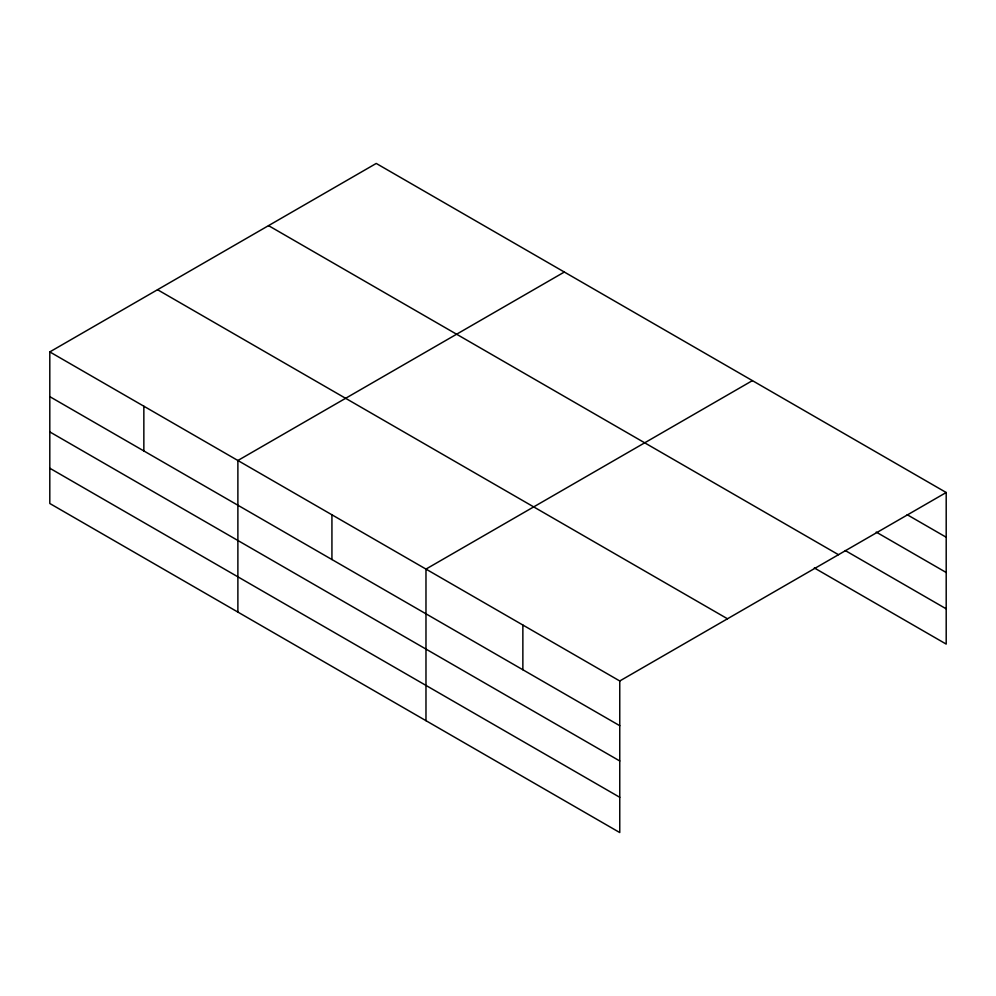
<?xml version="1.0" encoding="UTF-8"?>
<svg xmlns="http://www.w3.org/2000/svg" width="996" height="996" viewBox="0 0 996 996"><rect width="100%" height="100%" fill="white"/><g stroke="black" fill="none" stroke-linecap="round" stroke-linejoin="round"><path stroke-width="1.49" d="M619.761 760.969L619.761 680.978L49.8 351.912L49.8 503.49L619.761 832.556L619.761 760.969L49.8 431.903M814.317 567.944L946.2 644.088L946.2 492.51L376.239 163.444L49.8 351.912M564.334 272.033L237.882 460.501L237.882 612.092M752.416 380.621L425.977 569.09L425.977 720.681M619.761 680.978L946.2 492.51M907.169 514.695L946.2 537.23M876.219 532.088L946.2 572.488M845.268 550.551L946.2 608.83M268.522 225.631L838.47 554.697M157.53 289.712L727.478 618.777M49.8 396.645L619.761 725.698M49.8 468.232L619.761 797.298M522.863 625.04L522.863 669.76M331.929 514.795L331.929 559.528M143.847 406.206L143.847 450.939"/></g></svg>
